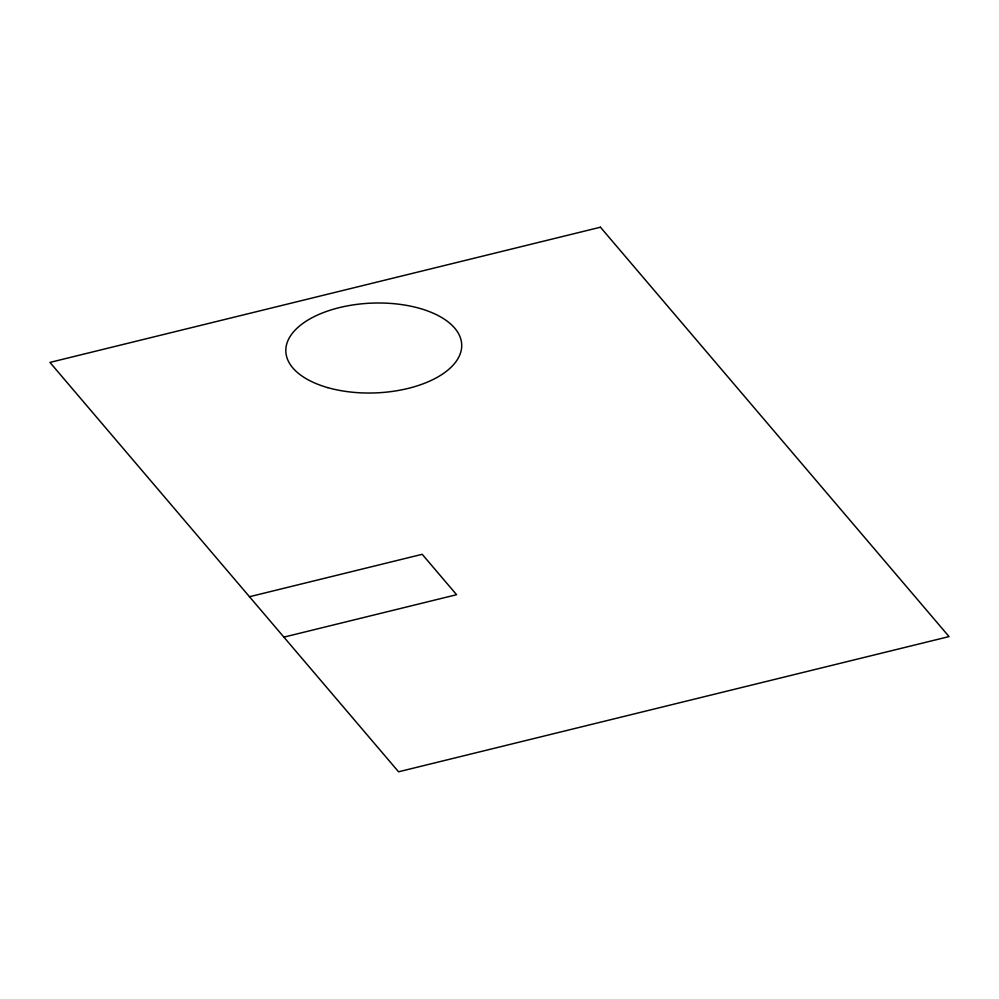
<?xml version="1.0" encoding="UTF-8"?>
<svg xmlns="http://www.w3.org/2000/svg" width="999" height="999" viewBox="0 0 999 999"><rect width="100%" height="100%" fill="white"/><g stroke="black" fill="none" stroke-linecap="round" stroke-linejoin="round"><path stroke-width="1.5" d="M249.488 596.728L422.19 554.308L456.593 594.705L283.891 637.125M600.436 227.21L49.95 362.412L398.564 771.79L949.05 636.588L600.436 227.21M327.772 387.637A88.012 44.93 -2.2 0 0 461.688 346.715A88.012 44.93 -2.2 0 0 331.818 309.69A88.012 44.93 -2.2 0 0 327.772 387.637"/></g></svg>
